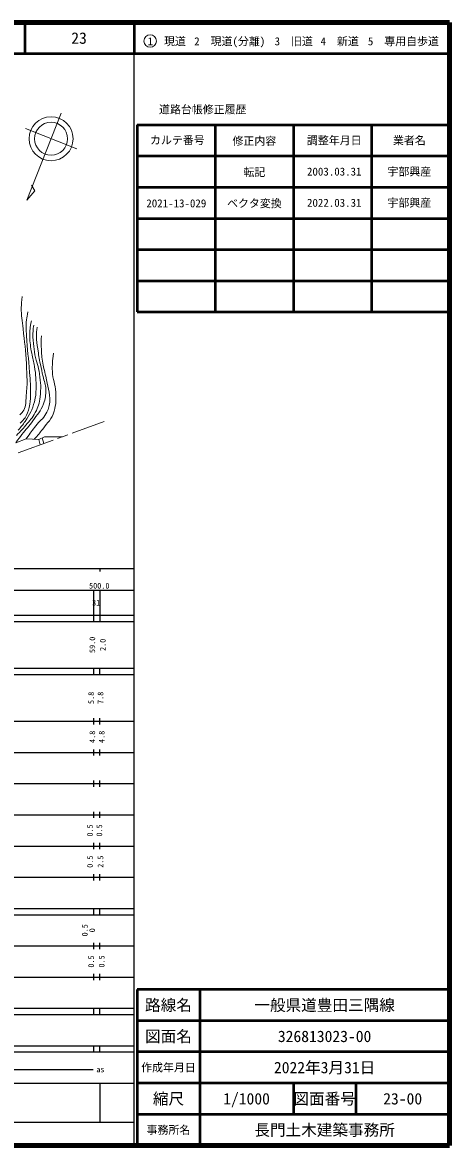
# Model space of a CAD drawing. Units: millimetres, scale not verified. Extents: x 40000 to 680000, y 20000 to 380000.
# Drawn here: x 543250 to 680000, y 20000 to 380000 of the extents above; entities that cross this region are included whole.
import ezdxf
from ezdxf.enums import TextEntityAlignment as Align

# ---------------------------------------------------------------- set-up
doc = ezdxf.new("R2010")
doc.units = ezdxf.units.MM
doc.header["$LTSCALE"] = 1000
doc.linetypes.add('CHAIN', pattern=[18.5, 12, -1.5, 3.5, -1.5])
for name, color, linetype, lineweight in [('M-BGD', 7, 'Continuous', 13), ('M-BMK', 2, 'CHAIN', 13), ('M-BMK-SRVR', 3, 'Continuous', 13), ('M-TTL', 2, 'Continuous', 140), ('M-TTL-BAND', 7, 'Continuous', 25), ('M-TTL-FRAM', 2, 'Continuous', 50), ('M-TTL-LINE', 7, 'Continuous', 50), ('M-TTL-TXT', 7, 'Continuous', 13)]:
    doc.layers.add(name, color=color, linetype=linetype, lineweight=lineweight)
doc.styles.add('ＭＳ ゴシック', font='')
doc.styles.get('ＭＳ ゴシック').set_extended_font_data('MS Gothic')

msp = doc.modelspace()

# ---------------------------------------------------------------- linework, layer by layer
at = {"layer": 'M-BGD'}
for p, q in [((541075, 245279), (544446, 246539)), ((544446, 246539), (548434, 246297)), ((548434, 246297), (550299, 247193)), ((548434, 246297), (548959, 244633)), ((549555, 246836), (550113, 245053)), ((550299, 247193), (556047, 247217))]:
    msp.add_line(p, q, dxfattribs=at)
for points, knots in [([(542431, 254256), (543036, 254778), (543250, 255087), (543652, 255710), (544597, 257176), (544250, 258371), (544444, 260104), (544899, 264174), (544666, 266496), (544502, 270588), (544326, 274987), (543868, 277428), (543473, 281812), (543235, 284453), (542795, 285923), (542873, 288573), (542914, 289961), (542933, 290483), (543146, 292117)], [0, 0, 0, 0, 1, 1, 1, 2, 2, 2, 3, 3, 3, 4, 4, 4, 5, 5, 5, 6, 6, 6, 6]), ([(542493, 251598), (543262, 252250), (543537, 252551), (544066, 253279), (544887, 254411), (545019, 255254), (545412, 256596), (545842, 258064), (545745, 258964), (545814, 260492), (545941, 263359), (545726, 264970), (545547, 267834), (545259, 272437), (544710, 274989), (544523, 279598), (544444, 281562), (544292, 282680), (544538, 284629), (544671, 285673), (544725, 286069), (545011, 287282)], [0, 0, 0, 0, 1, 1, 1, 2, 2, 2, 3, 3, 3, 4, 4, 4, 5, 5, 5, 6, 6, 6, 7, 7, 7, 7]), ([(541075, 245279), (542037, 246574), (542291, 246908), (543084, 247941), (544409, 249668), (545287, 250531), (546549, 252303), (548003, 254343), (549082, 255387), (549966, 257731), (550614, 259450), (550742, 260534), (550735, 262371), (550729, 264028), (550178, 264895), (549827, 266514), (549497, 268033), (549287, 268878), (548991, 270404), (548614, 272339), (548409, 273426), (548143, 275380), (547923, 276992), (547657, 277897), (547706, 279524), (547740, 280617), (547780, 281046), (547997, 282310)], [0, 0, 0, 0, 1, 1, 1, 2, 2, 2, 3, 3, 3, 4, 4, 4, 5, 5, 5, 6, 6, 6, 7, 7, 7, 8, 8, 8, 9, 9, 9, 9]), ([(541302, 247613), (542784, 249090), (543217, 249537), (544335, 250866), (545617, 252390), (546421, 253214), (547360, 254970), (548320, 256763), (548623, 257932), (548887, 259949), (549260, 262813), (549084, 264477), (548716, 267341), (548406, 269763), (547660, 271009), (547226, 273411), (546970, 274832), (546921, 275644), (546790, 277082), (546643, 278695), (546501, 279613), (546645, 281226), (546704, 281896), (546721, 282148), (546863, 282934)], [0, 0, 0, 0, 1, 1, 1, 2, 2, 2, 3, 3, 3, 4, 4, 4, 5, 5, 5, 6, 6, 6, 7, 7, 7, 8, 8, 8, 8]), ([(541896, 249352), (542983, 250549), (543302, 251001), (544088, 252142), (545633, 254384), (546434, 255795), (547069, 258442), (547449, 260029), (547598, 260954), (547602, 262586), (547608, 265380), (547539, 266961), (547111, 269722), (546852, 271395), (546500, 272294), (546214, 273962), (545856, 276055), (545590, 277239), (545589, 279362), (545589, 281321), (545706, 282094), (546090, 284353)], [0, 0, 0, 0, 1, 1, 1, 2, 2, 2, 3, 3, 3, 4, 4, 4, 5, 5, 5, 6, 6, 6, 7, 7, 7, 7]), ([(544446, 246539), (545880, 248579), (546276, 249145), (547540, 250746), (548748, 252276), (549868, 252827), (550757, 254562), (551450, 255917), (551909, 256748), (551956, 258270), (552058, 261563), (551327, 263376), (550702, 266611), (550333, 268519), (549864, 269538), (549612, 271464), (549378, 273242), (549316, 274250), (549275, 276043), (549245, 277406), (549250, 277876), (549312, 279533)], [0, 0, 0, 0, 1, 1, 1, 2, 2, 2, 3, 3, 3, 4, 4, 4, 5, 5, 5, 6, 6, 6, 7, 7, 7, 7]), ([(546981, 246385), (548327, 247863), (548707, 248333), (549721, 249656), (551335, 251760), (552613, 252839), (553373, 255380), (554066, 257695), (554033, 259128), (553919, 261541), (553795, 264150), (552923, 265528), (552828, 268138), (552745, 270420), (552844, 271337), (553210, 273972)], [0, 0, 0, 0, 1, 1, 1, 2, 2, 2, 3, 3, 3, 4, 4, 4, 5, 5, 5, 5])]:
    msp.add_open_spline(points, degree=3, knots=knots, dxfattribs=at)
at = {"layer": 'M-BMK'}
msp.add_line((507063, 229359), (569452, 252104), dxfattribs=at)
at = {"layer": 'M-BMK-SRVR'}
for p, q in [((555647, 350943), (544617, 323044)), ((560606, 339487), (544195, 345975)), ((547239, 325990), (546149, 327815)), ((544617, 323044), (547239, 325990))]:
    msp.add_line(p, q, dxfattribs=at)
for radius in [7059, 5294]:
    msp.add_circle((552400, 342731), radius, dxfattribs=at)
at = {"layer": 'M-TTL'}
for p, q in [((680000, 380000), (40000, 380000)), ((680000, 20000), (680000, 380000)), ((40000, 20000), (680000, 20000))]:
    msp.add_line(p, q, dxfattribs=at)
at = {"layer": 'M-TTL-BAND'}
for p, q in [((579000, 20000), (579000, 370000)), ((40000, 205000), (579000, 205000)), ((568000, 205000), (568000, 204000)), ((68000, 198000), (579000, 198000)), ((566000, 198000), (566000, 188000)), ((568000, 198000), (568000, 188000)), ((40000, 190000), (579000, 190000)), ((40000, 188000), (579000, 188000)), ((40000, 173000), (579000, 173000)), ((566000, 173000), (566000, 171000)), ((568000, 171000), (568000, 173000)), ((40000, 171000), (579000, 171000)), ((40000, 156000), (579000, 156000)), ((566000, 157000), (566000, 155000)), ((568000, 155000), (568000, 157000)), ((46000, 146000), (579000, 146000)), ((566000, 147000), (566000, 145000)), ((568000, 145000), (568000, 147000)), ((566000, 137000), (566000, 135000)), ((568000, 135000), (568000, 137000)), ((52000, 136000), (579000, 136000)), ((46000, 126000), (579000, 126000)), ((566000, 127000), (566000, 125000)), ((568000, 125000), (568000, 127000)), ((52000, 116000), (579000, 116000)), ((566000, 117000), (566000, 115000)), ((568000, 115000), (568000, 117000)), ((46000, 106000), (579000, 106000)), ((566000, 107000), (566000, 105000)), ((568000, 105000), (568000, 107000)), ((40000, 96000), (579000, 96000)), ((40000, 94000), (579000, 94000)), ((566000, 96000), (566000, 94000)), ((568000, 94000), (568000, 96000)), ((49000, 84000), (579000, 84000)), ((566000, 85000), (566000, 83000)), ((568000, 83000), (568000, 85000)), ((40000, 74000), (579000, 74000)), ((566000, 75000), (566000, 73000)), ((568000, 73000), (568000, 75000)), ((40000, 64000), (579000, 64000)), ((40000, 62000), (579000, 62000)), ((566000, 64000), (566000, 62000)), ((568000, 62000), (568000, 64000)), ((40000, 52000), (579000, 52000)), ((566000, 52000), (566000, 50000)), ((568000, 50000), (568000, 52000)), ((40000, 50000), (579000, 50000)), ((70805, 44406), (565903, 44406)), ((40000, 40000), (579000, 40000)), ((568000, 40000), (568000, 27500)), ((68000, 27500), (579000, 27500))]:
    msp.add_line(p, q, dxfattribs=at)
at = {"layer": 'M-TTL-FRAM'}
for p, q in [((580000, 347197), (580000, 287197)), ((580000, 347197), (680000, 347197)), ((580000, 287197), (680000, 287197)), ((680000, 70000), (580000, 70000)), ((580000, 70000), (580000, 20000))]:
    msp.add_line(p, q, dxfattribs=at)
at = {"layer": 'M-TTL-LINE'}
for p, q in [((543997, 380000), (543997, 370000)), ((579000, 380000), (579000, 370000)), ((40000, 370000), (680000, 370000)), ((605000, 347197), (605000, 287197)), ((630000, 347197), (630000, 287197)), ((655000, 347197), (655000, 287197)), ((580000, 337197), (680000, 337197)), ((580000, 327197), (680000, 327197)), ((580000, 317197), (680000, 317197)), ((580000, 307197), (680000, 307197)), ((580000, 297197), (680000, 297197)), ((600000, 70000), (600000, 20000)), ((680000, 60000), (580000, 60000)), ((680000, 50000), (580000, 50000)), ((680000, 40000), (580000, 40000)), ((630000, 40000), (630000, 30000)), ((650000, 40000), (650000, 30000)), ((680000, 30000), (580000, 30000))]:
    msp.add_line(p, q, dxfattribs=at)
at = {"layer": 'M-TTL-TXT'}
msp.add_circle((584147, 374034), 2000, dxfattribs=at)

# ---------------------------------------------------------------- texts
at = {"layer": 'M-TTL-BAND', "style": 'ＭＳ ゴシック'}
for s, p in [('500.0', (567844, 199445)), ('31', (566851, 194000)), ('as', (568201, 44406))]:
    msp.add_text(s, height=1833, dxfattribs=at).set_placement(p, align=Align.MIDDLE_CENTER)
for s, p in [('59.0', (565600, 180500)), ('2.0', (568975, 180500)), ('5.8', (565225, 163500)), ('7.8', (568225, 163500)), ('4.8', (565600, 151000)), ('4.8', (568600, 151000)), ('0.5', (564850, 121000)), ('0.5', (567850, 121000)), ('0.5', (564850, 111000)), ('2.5', (568225, 111000)), ('0.5', (563212, 89000)), ('0', (565577, 89000)), ('0.5', (565225, 79000)), ('0.5', (568600, 79000))]:
    msp.add_text(s, height=1833, rotation=90, dxfattribs=at).set_placement(p, align=Align.MIDDLE_CENTER)
at = {"layer": 'M-TTL-TXT', "style": 'ＭＳ ゴシック'}
for s, height, p in [('23', 3666, (561372, 375000)), ('1\u3000現道', 2566, (589448, 373958)), ('2\u3000現道(分離)', 2566, (609619, 373958)), ('3\u3000旧道', 2566, (630121, 373958)), ('4\u3000新道', 2566, (644824, 373958)), ('5\u3000専用自歩道', 2566, (665228, 373958)), ('道路台帳修正履歴', 2566, (600968, 352113)), ('カルテ番号', 2566, (592839, 342277)), ('修正内容', 2566, (617509, 342023)), ('調整年月日', 2566, (643089, 342197)), ('業者名', 2566, (667134, 342197)), ('転記', 2566, (617509, 332023)), ('2003.03.31', 2566, (643089, 332197)), ('宇部興産', 2566, (667134, 332197)), ('2021-13-029', 2566, (592509, 322023)), ('ベクタ変換', 2566, (617509, 322023)), ('2022.03.31', 2566, (643089, 322197)), ('宇部興産', 2566, (667134, 322197)), ('路線名', 3666, (590000, 65000)), ('一般県道豊田三隅線', 3666, (640000, 65000)), ('図面名', 3666, (590000, 55000)), ('326813023-00', 3666, (640000, 55000)), ('2022年3月31日', 3666, (640000, 45000)), ('作成年月日', 2566, (590000, 45000)), ('縮尺', 3666, (590000, 35000)), ('1/1000', 3666, (615000, 35000)), ('図面番号', 3666, (640000, 35000)), ('23-00', 3666, (665000, 35000)), ('事務所名', 2566, (590000, 25000)), ('長門土木建築事務所', 3666, (640000, 25000))]:
    msp.add_text(s, height=height, dxfattribs=at).set_placement(p, align=Align.MIDDLE_CENTER)

doc.saveas('drawing.dxf')
